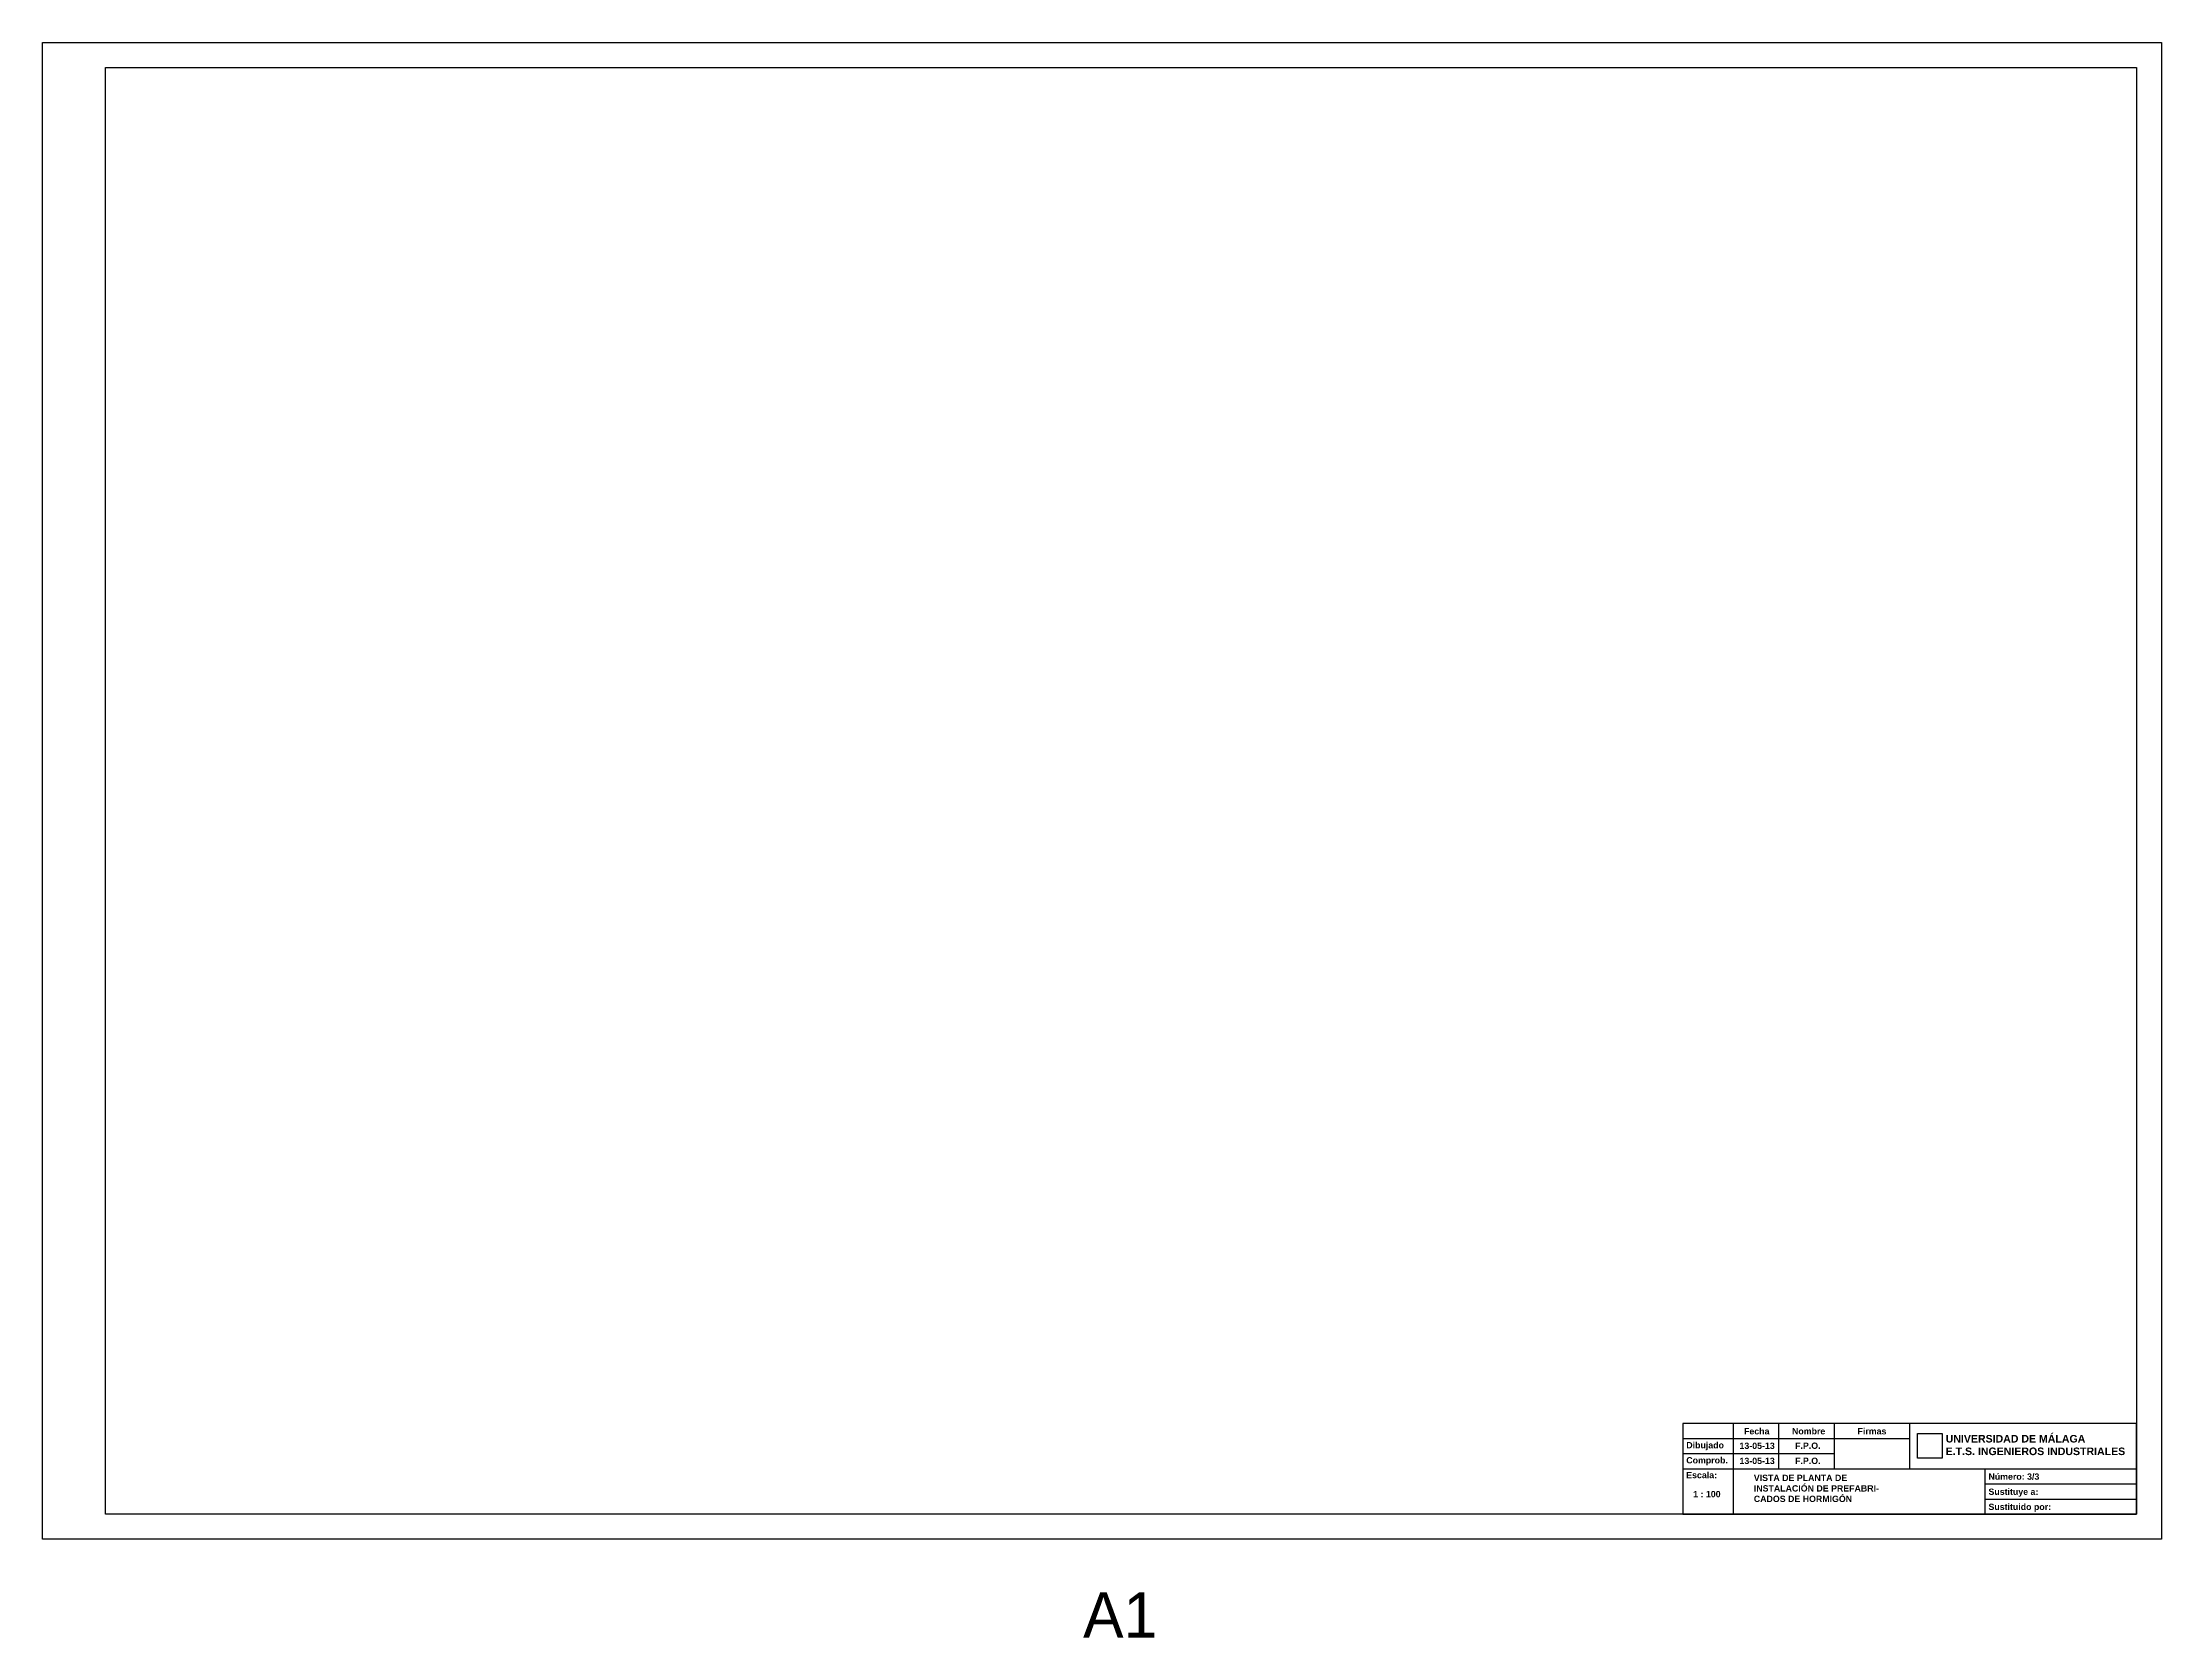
# Model space of a CAD drawing. Extents: x -115306 to 97263, y 46189 to 262006.
# Drawn here: x 94505 to 95346, y 212269 to 212902 of the extents above; entities that cross this region are included whole.
import ezdxf

# ---------------------------------------------------------------- set-up
doc = ezdxf.new("R2010")
doc.units = 0
doc.header["$LTSCALE"] = 508
doc.layers.add('INSTALACION_NUEVA', color=7, linetype='CONTINUOUS')
doc.styles.add('ARIAL-B', font='arialbd.ttf')
picture_1 = doc.add_image_def('image1.png', size_in_pixel=(236, 236))

msp = doc.modelspace()

# ---------------------------------------------------------------- linework, layer by layer
at = {"layer": 'INSTALACION_NUEVA', "linetype": 'Continuous'}
for p, q in [((94505, 212308), (94505, 212902)), ((94505, 212902), (95346, 212902)), ((95346, 212902), (95346, 212308)), ((94530, 212892), (95336, 212892)), ((94530, 212318), (94530, 212892)), ((95336, 212892), (95336, 212318)), ((95336, 212354), (95156, 212354)), ((95156, 212354), (95156, 212318)), ((95176, 212354), (95176, 212318)), ((95194, 212354), (95194, 212336)), ((95216, 212354), (95216, 212336)), ((95246, 212354), (95246, 212336)), ((95336, 212318), (95336, 212354)), ((95156, 212348), (95246, 212348)), ((95156, 212342), (95216, 212342)), ((95156, 212336), (95336, 212336)), ((95276, 212330), (95276, 212336)), ((95276, 212324), (95276, 212330)), ((95276, 212330), (95336, 212330)), ((95276, 212318), (95276, 212324)), ((95276, 212324), (95336, 212324)), ((95336, 212318), (94530, 212318)), ((95156, 212318), (95336, 212318)), ((95156, 212318), (95336, 212318)), ((95346, 212308), (94505, 212308))]:
    msp.add_line(p, q, dxfattribs=at)

# ---------------------------------------------------------------- texts
msp.add_text('A1', height=18, dxfattribs=at).set_placement((94918, 212269))
at = {"layer": 'INSTALACION_NUEVA', "char_height": 2.5, "width": 11.6225, "attachment_point": 1, "style": 'ARIAL-B'}
for s, insert in [('Dibujado', (95157.37, 212346.61)), ('Comprob.', (95157.37, 212340.62)), ('Escala:', (95157.34, 212334.75))]:
    msp.add_mtext(s, dxfattribs=dict(at, insert=insert))
at = {"layer": 'INSTALACION_NUEVA', "attachment_point": 1, "style": 'ARIAL-B'}
for s, insert, char_height in [('13-05-13', (95178.49, 212346.37), 2.5), ('Fecha', (95180.29, 212352.14), 2.5), ('Nombre', (95199.33, 212352.16), 2.5), ('F.P.O.', (95200.56, 212346.4), 2.5), ('Firmas', (95225.33, 212352.16), 2.5), ('UNIVERSIDAD DE MÁLAGA\\PE.T.S. INGENIEROS INDUSTRIALES', (95260.31, 212349.42), 3), ('13-05-13', (95178.49, 212340.37), 2.5), ('F.P.O.', (95200.56, 212340.4), 2.5), ('VISTA DE PLANTA DE\\PINSTALACIÓN DE PREFABRI-\\PCADOS DE HORMIGÓN', (95184.17, 212333.64), 2.5), ('Sustituye a:', (95277.29, 212328.14), 2.5), ('Número: 3/3', (95277.29, 212334.14), 2.5), ('1 : 100', (95160.11, 212327.19), 2.5), ('Sustituido por:', (95277.29, 212322.14), 2.5)]:
    msp.add_mtext(s, dxfattribs=dict(at, insert=insert, char_height=char_height))

# ---------------------------------------------------------------- pictures from other files: only their frames are drawn
at = {"layer": 'INSTALACION_NUEVA', "linetype": 'Continuous'}
image = msp.add_image(picture_1, insert=(95249.13, 212340.22), size_in_units=(9.74, 9.74), dxfattribs=at)
image.dxf.flags = 7

doc.saveas('drawing.dxf')
